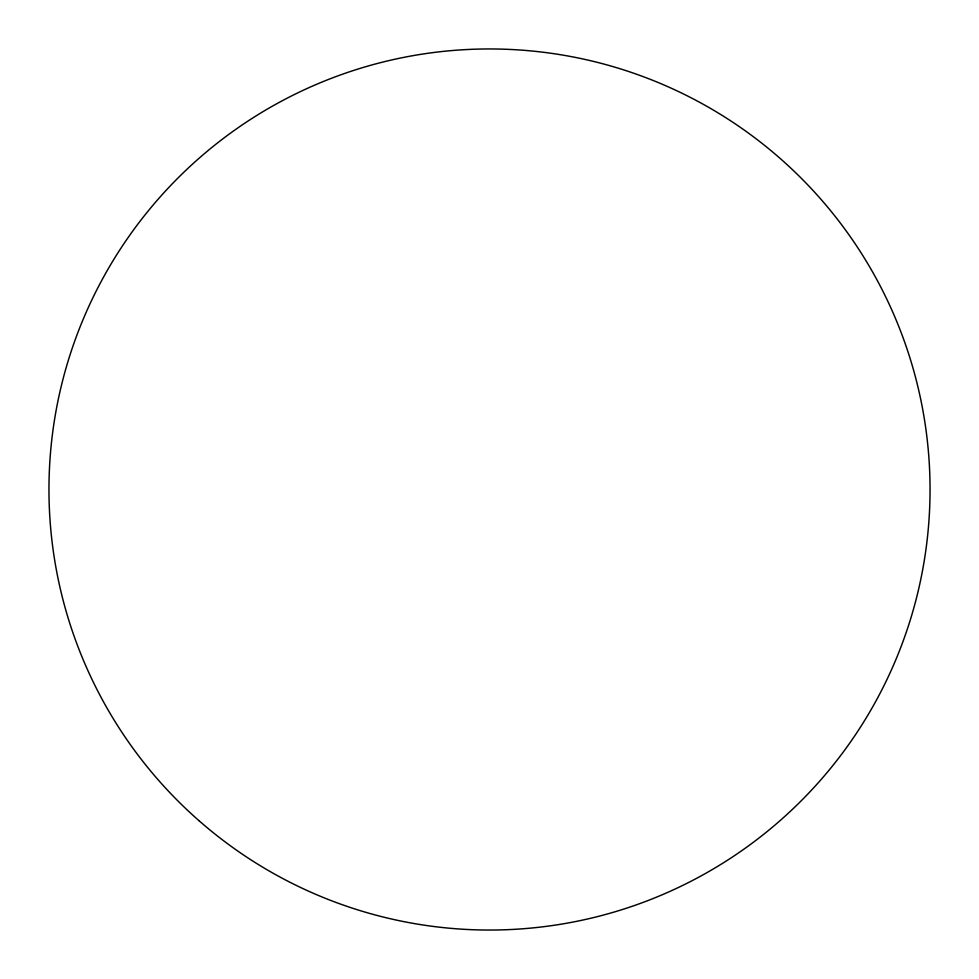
<?xml version="1.0" encoding="UTF-8"?>
<svg xmlns="http://www.w3.org/2000/svg" width="979" height="979" viewBox="0 0 979 979"><rect width="100%" height="100%" fill="white"/><g stroke="black" fill="none" stroke-linecap="round" stroke-linejoin="round"><path stroke-width="1.47" d="M199.031 820.72A440.55 440.55 0 0 0 921.582 575.444A440.55 440.55 0 0 0 347.888 72.336A440.55 440.55 0 0 0 199.031 820.72"/></g></svg>
